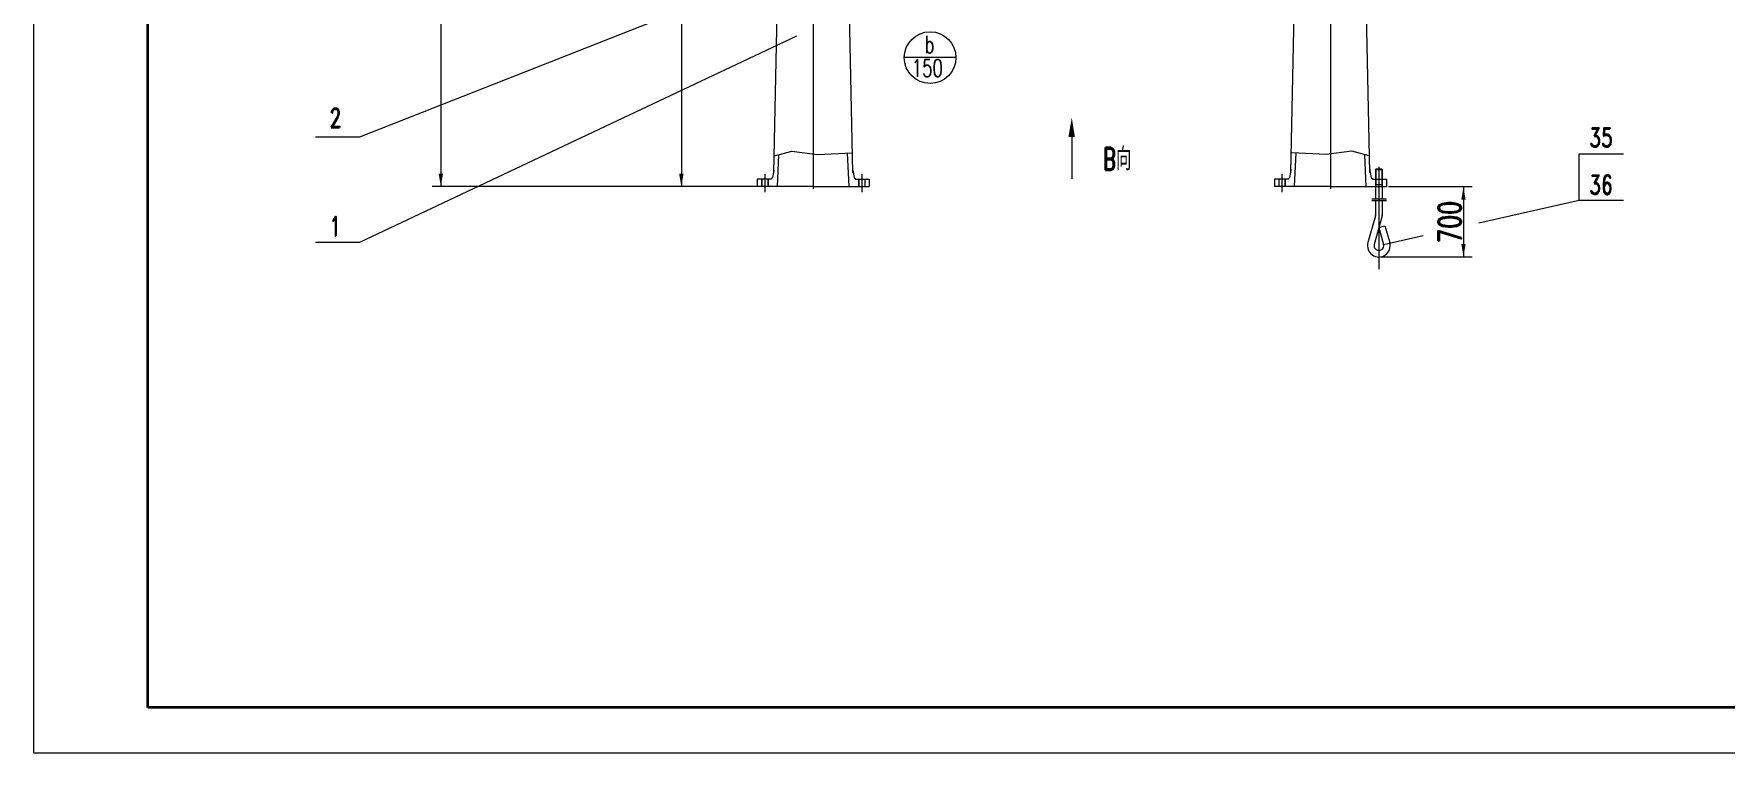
# Model space of a CAD drawing. Header units: millimetres. Extents: x -4 to 1185, y 4 to 845.
# Drawn here: x -4.2 to 366.2, y 4.2 to 161.7 of the extents above; entities that cross this region are included whole.
import ezdxf

# ---------------------------------------------------------------- set-up
doc = ezdxf.new("R2010")
doc.units = ezdxf.units.MM
doc.header["$LTSCALE"] = 20
doc.linetypes.add('DASHDOT-M', pattern=[25, 20, -2, 1, -2])
doc.linetypes.add('DIVIDE-S', pattern=[14.5, 10, -1.5, 0, -1.5, 0, -1.5])
doc.layers.get('0').update_dxf_attribs({"lineweight": 18})
for name, color, linetype, lineweight in [('A1', 4, 'Continuous', 18), ('DIM_TEXT', 7, 'Continuous', 18), ('M1', 7, 'Continuous', 18), ('剖面线层', 4, 'Continuous', 18), ('粗实线层', 7, 'Continuous', 35)]:
    doc.layers.add(name, color=color, linetype=linetype, lineweight=lineweight)
doc.styles.add('HZ', font='romand.shx', dxfattribs={"width": 0.7, "bigfont": 'hz.shx'})
doc.styles.add('ROMANS', font='romans.shx', dxfattribs={"width": 0.7, "bigfont": 'gbcbig.shx'})
doc.dimstyles.get("Standard").update_dxf_attribs({"dimtxt": 9, "dimasz": 2.5, "dimexe": 2, "dimexo": 0.5, "dimgap": 0.7, "dimtad": 1, "dimdec": 3, "dimrnd": 1, "dimdsep": 46, "dimtxsty": 'ROMANS', "dimcen": 0.09, "dimdle": 5, "dimadec": 0, "dimazin": 0, "dimtfac": 1, "dimtdec": 3, "dimtmove": 2, "dimatfit": 3, "dimfxl": 0, "dimtolj": 1, "dimarcsym": 0})

# ---------------------------------------------------------------- blocks, each defined once
blk = doc.blocks.new('*X7')
at = {"layer": 'DIM_TEXT', "linetype": 'Continuous', "transparency": 16777216}
for points in [[(84.97, 757.67), (85.44, 754.83), (84.5, 754.83)], [(84.97, 128.19), (85.44, 131.02), (84.5, 131.02)]]:
    blk.add_hatch(color=0, dxfattribs=at).paths.add_polyline_path(points, flags=0)
at = {"layer": 'DIM_TEXT', "color": 0, "linetype": 'Continuous', "transparency": 16777216}
for p, q in [((245.62, 757.67), (83.08, 757.67)), ((84.97, 757.67), (84.97, 128.19)), ((166.06, 128.19), (83.08, 128.19))]:
    blk.add_line(p, q, dxfattribs=at)
at = {"layer": 'DIM_TEXT', "color": 0, "linetype": 'Continuous', "transparency": 16777216, "insert": (81.95, 442.93), "char_height": 5.096, "width": 25.9881, "attachment_point": 5, "rotation": 90, "style": 'HZ'}
blk.add_mtext('~13500', dxfattribs=at)
blk = doc.blocks.new('*X9')
at = {"layer": 'A1', "linetype": 'Continuous', "transparency": 16777216}
for points in [[(137.64, 232.02), (138.12, 229.19), (137.17, 229.19)], [(137.64, 128.19), (138.12, 131.02), (137.17, 131.02)]]:
    blk.add_hatch(color=0, dxfattribs=at).paths.add_polyline_path(points, flags=0)
at = {"layer": 'A1', "color": 0, "linetype": 'Continuous', "transparency": 16777216}
for p, q in [((166.06, 232.02), (135.76, 232.02)), ((137.64, 232.02), (137.64, 128.19)), ((166.06, 128.19), (135.76, 128.19))]:
    blk.add_line(p, q, dxfattribs=at)
at = {"layer": 'A1', "color": 0, "linetype": 'Continuous', "transparency": 16777216, "insert": (134.62, 177.74), "char_height": 5.096, "width": 13.7584, "attachment_point": 5, "rotation": 90, "style": 'HZ'}
blk.add_mtext('990', dxfattribs=at)
blk = doc.blocks.new('*X34')
at = {"layer": 'DIM_TEXT', "linetype": 'Continuous', "transparency": 16777216}
for points in [[(308.91, 128.19), (309.38, 125.36), (308.44, 125.36)], [(308.91, 112.79), (309.38, 115.62), (308.44, 115.62)]]:
    blk.add_hatch(color=0, dxfattribs=at).paths.add_polyline_path(points, flags=0)
at = {"layer": 'DIM_TEXT', "color": 0, "linetype": 'Continuous', "transparency": 16777216}
for p, q in [((292.51, 128.19), (310.79, 128.19)), ((308.91, 128.19), (308.91, 112.79)), ((290.86, 112.79), (310.79, 112.79))]:
    blk.add_line(p, q, dxfattribs=at)
at = {"layer": 'DIM_TEXT', "color": 0, "linetype": 'Continuous', "transparency": 16777216, "insert": (305.89, 120.49), "char_height": 5.096, "width": 13.7584, "attachment_point": 5, "rotation": 90, "style": 'HZ'}
blk.add_mtext('700', dxfattribs=at)

msp = doc.modelspace()

# ---------------------------------------------------------------- hatches: boundary and pattern name
at = {"layer": 'A1', "linetype": 'DIVIDE-S'}
msp.add_hatch(color=7, dxfattribs=at).paths.add_polyline_path([(222.4046, 139.0884), (223.1348, 143.331), (223.8201, 139.0809)], flags=0)

# ---------------------------------------------------------------- linework, layer by layer
at = {"linetype": 'Continuous'}
for p, q in [((291.0441, 128.5957), (289.723, 128.5957)), ((288.8211, 125.5597), (292.0411, 125.5597)), ((288.8211, 125.1377), (292.0411, 125.1377))]:
    msp.add_line(p, q, dxfattribs=at)
at = {"layer": 'A1', "color": 1, "linetype": 'DASHDOT-M'}
for p, q in [((166.5294, 238.1523), (166.5294, 127.7181)), ((279.7675, 238.1523), (279.7675, 127.7181)), ((155.9133, 130.9285), (155.9133, 126.9505)), ((177.1455, 130.9285), (177.1455, 126.9505)), ((269.1514, 130.9285), (269.1514, 126.9505)), ((289.723, 129.8414), (289.723, 128.5957)), ((290.3836, 132.5201), (290.3836, 110.1323)), ((290.3836, 130.9285), (290.3836, 126.9505)), ((291.0441, 129.8414), (291.0441, 128.5957))]:
    msp.add_line(p, q, dxfattribs=at)
at = {"layer": 'A1', "color": 4, "linetype": 'Continuous'}
for p, q in [((157.8925, 131.2594), (159.452, 206.3714)), ((175.1663, 131.2594), (173.6068, 206.3714)), ((271.1306, 131.2594), (272.6901, 206.3714)), ((288.4044, 131.2594), (286.8449, 206.3714)), ((223.1123, 139.0847), (223.1123, 129.8917)), ((158.0483, 134.926), (161.8004, 135.9355)), ((158.6941, 128.19), (159.0043, 135.1832)), ((161.8004, 135.9355), (167.4238, 135.241)), ((167.4238, 135.241), (174.9801, 135.6106)), ((174.3647, 128.19), (174.0376, 135.5645)), ((278.8732, 135.241), (271.3168, 135.6106)), ((271.9322, 128.19), (272.2593, 135.5645)), ((284.4965, 135.9355), (278.8732, 135.241)), ((288.2486, 134.926), (284.4965, 135.9355)), ((287.6028, 128.19), (287.2926, 135.1832)), ((157.3288, 129.8414), (154.262, 129.8414)), ((154.262, 129.8414), (154.262, 128.19)), ((155.2528, 129.8414), (155.2528, 128.19)), ((156.5739, 129.8414), (156.5739, 128.19)), ((157.3689, 129.9829), (157.3288, 129.9829)), ((157.3288, 129.9829), (157.3288, 129.8414)), ((157.8925, 131.7312), (157.6008, 130.1753)), ((175.1663, 131.7312), (175.458, 130.1753)), ((175.6899, 129.9829), (175.73, 129.9829)), ((175.73, 129.9829), (175.73, 129.8414)), ((175.73, 129.8414), (178.7969, 129.8414)), ((176.4849, 129.8414), (176.4849, 128.19)), ((177.806, 129.8414), (177.806, 128.19)), ((178.7969, 129.8414), (178.7969, 128.19)), ((270.5669, 129.8414), (267.5001, 129.8414)), ((267.5001, 129.8414), (267.5001, 128.19)), ((268.4909, 129.8414), (268.4909, 128.19)), ((269.812, 129.8414), (269.812, 128.19)), ((270.5669, 129.9829), (270.5669, 129.8414)), ((270.607, 129.9829), (270.5669, 129.9829)), ((271.1306, 131.7312), (270.8389, 130.1753)), ((288.4044, 131.7312), (288.6961, 130.1753)), ((288.4044, 131.7312), (288.6961, 130.1753)), ((288.928, 129.9829), (288.9681, 129.9829)), ((288.928, 129.9829), (288.9681, 129.9829)), ((288.9681, 129.9829), (288.9681, 129.8414)), ((288.9681, 129.9829), (288.9681, 129.8414)), ((288.9681, 129.8414), (292.035, 129.8414)), ((288.9681, 129.8414), (292.035, 129.8414)), ((289.723, 129.8414), (289.723, 128.19)), ((289.723, 129.8414), (289.723, 128.19)), ((291.0441, 129.8414), (291.0441, 128.19)), ((291.0441, 129.8414), (291.0441, 128.19)), ((292.035, 129.8414), (292.035, 128.19)), ((292.035, 129.8414), (292.035, 128.19)), ((166.5294, 128.19), (154.262, 128.19)), ((166.5294, 128.19), (178.7969, 128.19)), ((279.7675, 128.19), (267.5001, 128.19)), ((279.7675, 128.19), (292.035, 128.19))]:
    msp.add_line(p, q, dxfattribs=at)
at = {"layer": 'A1', "color": 7, "linetype": 'Continuous'}
for p, q in [((67.2677, 139.0995), (204.2755, 193.1292)), ((67.2677, 116.0335), (162.9555, 161.2037)), ((57.5183, 139.0995), (67.2677, 139.0995)), ((334.2151, 135.4003), (343.9645, 135.4003)), ((155.2056, 129.8414), (155.2056, 128.19)), ((156.6211, 129.8414), (156.6211, 128.19)), ((176.4378, 129.8414), (176.4378, 128.19)), ((177.8532, 129.8414), (177.8532, 128.19)), ((268.4437, 129.8414), (268.4437, 128.19)), ((269.8592, 129.8414), (269.8592, 128.19)), ((289.6758, 129.8414), (289.6758, 128.19)), ((289.6758, 129.8414), (289.6758, 128.19)), ((291.0913, 129.8414), (291.0913, 128.19)), ((291.0913, 129.8414), (291.0913, 128.19)), ((312.2953, 120.2569), (334.2151, 125.201)), ((334.2151, 125.201), (343.9645, 125.201)), ((57.5183, 116.0335), (67.2677, 116.0335)), ((291.4072, 115.5456), (300.1163, 117.5099))]:
    msp.add_line(p, q, dxfattribs=at)
at = {"layer": 'A1'}
for p, q in [((289.723, 131.9929), (289.6758, 131.9457)), ((289.6758, 131.9457), (291.0913, 131.9457)), ((289.6758, 131.9457), (289.6758, 129.8414)), ((289.6758, 129.8414), (289.6758, 125.5597)), ((291.0441, 131.9929), (289.723, 131.9929)), ((291.0441, 131.9929), (291.0913, 131.9457)), ((291.0913, 131.9457), (291.0913, 129.8414)), ((291.0913, 129.8414), (291.0913, 125.5597)), ((289.6758, 125.1377), (289.6758, 121.8988)), ((291.0913, 125.1377), (291.0913, 121.8972)), ((289.6615, 121.7958), (288.0005, 115.9403)), ((291.0778, 121.7972), (289.3599, 115.5456)), ((290.3836, 119.2708), (291.7148, 119.6484)), ((290.3836, 119.2708), (291.4072, 115.5456)), ((291.7148, 119.6484), (292.7666, 115.9403))]:
    msp.add_line(p, q, dxfattribs=at)
at = {"layer": 'A1', "color": 4, "linetype": 'Continuous'}
for centre, radius, start, end in [((157.3689, 130.2188), 0.2359, 270, 349.380345), ((156.5013, 131.992), 1.4155, 349.380345, 357.460022), ((156.5031, 132.0018), 1.4155, 349.380345, 0), ((176.5557, 132.0018), 1.4155, 180, 190.619655), ((176.5575, 131.992), 1.4155, 182.539978, 190.619655), ((175.6899, 130.2188), 0.2359, 190.619655, 270), ((270.607, 130.2188), 0.2359, 270, 349.380345), ((269.7394, 131.992), 1.4155, 349.380345, 357.460022), ((269.7412, 132.0018), 1.4155, 349.380345, 0), ((289.7938, 132.0018), 1.4155, 180, 190.619655), ((289.7938, 132.0018), 1.4155, 180, 190.619655), ((289.7956, 131.992), 1.4155, 182.539978, 190.619655), ((289.7956, 131.992), 1.4155, 182.539978, 190.619655), ((288.928, 130.2188), 0.2359, 190.619655, 270), ((288.928, 130.2188), 0.2359, 190.619655, 270)]:
    msp.add_arc(centre, radius, start, end, dxfattribs=at)
at = {"layer": 'A1'}
for centre, radius, start, end in [((289.2984, 121.8988), 0.3775, 344.163175, 360), ((290.7139, 121.8972), 0.3775, 344.634609, 0), ((290.3836, 115.2643), 2.4771, 164.163175, 15.836825), ((290.3836, 115.2643), 1.0616, 164.634609, 15.365391)]:
    msp.add_arc(centre, radius, start, end, dxfattribs=at)
at = {"layer": 'DIM_TEXT', "color": 7, "linetype": 'Continuous'}
msp.add_line((334.2151, 125.201), (334.2151, 135.4003), dxfattribs=at)
at = {"layer": 'DIM_TEXT'}
for p, q in [((289.723, 131.9457), (289.723, 129.8414)), ((291.0441, 131.9457), (291.0441, 129.8414))]:
    msp.add_line(p, q, dxfattribs=at)
at = {"layer": 'M1', "color": 7, "linetype": 'Continuous'}
msp.add_line((197.781, 156.4356), (186.4572, 156.4356), dxfattribs=at)
msp.add_circle((192.1191, 156.4356), 5.6619, dxfattribs=at)
at = {"layer": '剖面线层'}
msp.add_lwpolyline([(-4.1548, 4.1548), (-4.1548, 845.1548), (1184.8452, 845.1548), (1184.8452, 4.1548)], close=True, dxfattribs=at)
at = {"layer": '粗实线层'}
msp.add_lwpolyline([(20.8452, 14.1548), (20.8452, 835.1548), (1174.8452, 835.1548), (1174.8452, 14.1548)], close=True, dxfattribs=at)

# ---------------------------------------------------------------- texts
at = {"layer": 'A1', "color": 7, "linetype": 'Continuous', "attachment_point": 7, "style": 'HZ'}
for s, insert, char_height, width in [('2', (60.609, 141.1261), 4.2464, 2.229375), ('35', (336.4896, 136.842), 4.24643, 5.414196), ('36', (336.4896, 126.4874), 4.24643, 4.45875), ('1', (60.609, 117.4045), 4.2464, 1.273929)]:
    msp.add_mtext(s, dxfattribs=dict(at, insert=insert, char_height=char_height, width=width))
at = {"layer": 'A1', "color": 7, "linetype": 'DIVIDE-S', "insert": (229.8953, 134.2583), "char_height": 4.95417, "width": 15.853333, "attachment_point": 4, "style": 'HZ'}
msp.add_mtext('B向', dxfattribs=at)
at = {"layer": 'M1', "color": 7, "linetype": 'Continuous', "char_height": 3.7746, "attachment_point": 7, "style": 'HZ'}
for s, insert, width in [('b', (190.9139, 157.4306), 1.698571), ('150', (188.1054, 152.2574), 6.511191)]:
    msp.add_mtext(s, dxfattribs=dict(at, insert=insert, width=width))

# ---------------------------------------------------------------- dimensions: what is measured, and where the dimension line sits
at = {"layer": 'A1', "color": 7, "linetype": 'Continuous'}
dim = msp.add_linear_dim(base=(137.6436, 128.19), p1=(166.5294, 232.0191), p2=(166.5294, 128.19), angle=270, text='990', dimstyle='Standard', override={"dimscale": 0.943651, "dimtxt": 5.4, "dimasz": 3, "dimgap": 0.5, "dimtxsty": 'HZ', "dimsah": 1, "dimtofl": 0, "dimtmove": 0}, dxfattribs=at)
dim.commit()
dim.dimension.update_dxf_attribs({"geometry": '*X9', "text_midpoint": (137.6436, 177.7407), "dimtype": 160})
at = {"layer": 'DIM_TEXT', "linetype": 'Continuous'}
for base, p1, p2, text, picture, middle in [((84.967, 128.19), (246.0922, 757.6654), (166.5294, 128.19), '~13500', '*X7', (84.967, 442.9277)), ((308.9073, 112.7872), (292.035, 128.19), (290.3836, 112.7872), '700', '*X34', (308.9073, 120.4886))]:
    dim = msp.add_linear_dim(base=base, p1=p1, p2=p2, angle=270, text=text, dimstyle='Standard', override={"dimscale": 0.943651, "dimtxt": 5.4, "dimasz": 3, "dimgap": 0.5, "dimtxsty": 'HZ', "dimsah": 1, "dimtofl": 0, "dimtmove": 0}, dxfattribs=at)
    dim.commit()
    dim.dimension.update_dxf_attribs({"geometry": picture, "text_midpoint": middle})

doc.saveas('drawing.dxf')
